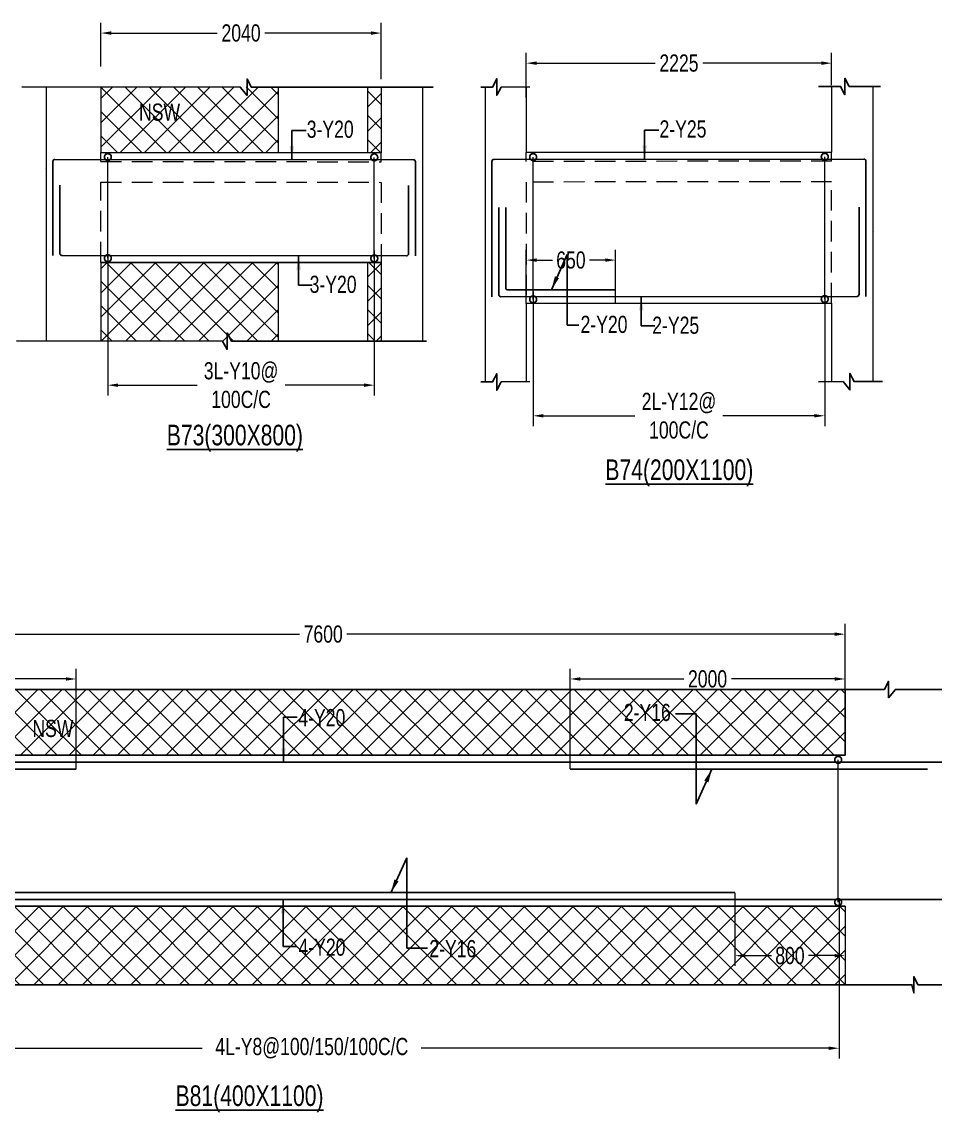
# Model space of a CAD drawing. Header units: millimetres. Extents: x -9667 to 132562, y -132456 to -91255.
# Drawn here: x 45998 to 52650, y -108425 to -100483 of the extents above; entities that cross this region are included whole.
import ezdxf

# ---------------------------------------------------------------- set-up
doc = ezdxf.new("R2010")
doc.units = ezdxf.units.MM
doc.header["$LTSCALE"] = 100
doc.header["$MEASUREMENT"] = 0
doc.linetypes.add('CONTINU', pattern=[0])
doc.linetypes.add('HIDDEN', pattern=[0.375, 0.25, -0.125])
doc.layers.get('Defpoints').update_dxf_attribs({"color": 1, "lineweight": 0})
for name, color, linetype in [('-S-BMNO', 1, 'Continuous'), ('-S-MISC', 8, 'Continuous'), ('-STR-BEAM', 7, 'CONTINU'), ('-STR-REINF', 3, 'Continuous')]:
    doc.layers.add(name, color=color, linetype=linetype)
for name, color, linetype, lineweight in [('-S-STIRRUPS DIM', 6, 'Continuous', 9), ('-S-STIRUP', 11, 'Continuous', 9), ('-S-TEXT', 6, 'Continuous', 0), ('-STR-COLUMN', 5, 'HIDDEN', 13), ('S-COL HATCH', 9, 'Continuous', 0), ('SLAB LINE', 254, 'HIDDEN', 20)]:
    doc.layers.add(name, color=color, linetype=linetype, lineweight=lineweight)
doc.styles.add('BEAM-LS', font='romans.shx', dxfattribs={"width": 0.8})
doc.styles.add('SOBHA', font='swisscl.ttf', dxfattribs={"width": 0.9})
doc.styles.add('sobha.sed', font='swisscl.ttf')
doc.dimstyles.new('S-50', dxfattribs={"dimscale": 50, "dimtxt": 2.5, "dimasz": 2, "dimexe": 0.5, "dimexo": 0.25, "dimgap": 0.25, "dimtad": 0, "dimdec": 0, "dimrnd": 0.0005, "dimzin": 0, "dimdsep": 46, "dimtxsty": 'sobha.sed', "dimblk": 'OBLIQUE', "dimcen": 0.09, "dimclrd": 8, "dimclre": 8, "dimclrt": 6, "dimadec": 0, "dimazin": 0, "dimtfac": 1, "dimtdec": 0, "dimtofl": 0, "dimtmove": 2, "dimatfit": 3, "dimfxl": 0.18, "dimtolj": 1, "dimtzin": 0, "dimlwd": -1, "dimlwe": -1, "dimarcsym": 0})
doc.dimstyles.new('S-DIM50', dxfattribs={"dimscale": 50, "dimtxt": 2.5, "dimasz": 1.5, "dimexe": 1.5, "dimexo": 1, "dimgap": 0.5, "dimtad": 0, "dimdec": 0, "dimzin": 0, "dimdsep": 46, "dimtxsty": 'SOBHA', "dimcen": 0.09, "dimclrd": 256, "dimclre": 256, "dimclrt": 6, "dimadec": 5, "dimazin": 0, "dimtfac": 1, "dimtdec": 0, "dimtofl": 0, "dimtmove": 0, "dimatfit": 3, "dimfxl": 0.18, "dimtolj": 1, "dimtzin": 0, "dimlwd": -1, "dimlwe": -1, "dimarcsym": 0})
doc.dimstyles.new('STIRUP', dxfattribs={"dimscale": 50, "dimtxt": 2.5, "dimasz": 2.2, "dimexe": 0, "dimexo": 0, "dimgap": 0.5, "dimtad": 0, "dimdec": 0, "dimzin": 0, "dimdsep": 46, "dimtxsty": 'BEAM-LS', "dimblk": 'DOTSMALL', "dimcen": 0.09, "dimclrd": 256, "dimclre": 256, "dimclrt": 256, "dimadec": 5, "dimazin": 0, "dimtfac": 1, "dimtdec": 0, "dimtofl": 0, "dimtmove": 0, "dimatfit": 3, "dimldrblk": 'DOTSMALL', "dimfxl": 0, "dimfxlon": 1, "dimtolj": 1, "dimtzin": 0, "dimlwd": -1, "dimlwe": -1, "dimarcsym": 0})
pattern_1 = [(45, (310934.19, 17521.83), (-88.38835, 88.38835), []), (135, (310934.19, 17521.83), (-88.38835, -88.38835), [])]

# ---------------------------------------------------------------- blocks, each defined once
blk = doc.blocks.new('_Oblique')
at = {"color": 0, "linetype": 'ByBlock', "lineweight": -2}
blk.add_line((-0.5, -0.5), (0.5, 0.5), dxfattribs=at)
blk = doc.blocks.new('*D179')
at = {"layer": '-S-STIRRUPS DIM', "color": 251, "transparency": 16777216}
for p, q in [((49721.8, -102448.3), (49721.8, -103427.9)), ((51845.5, -102491.5), (51845.5, -103427.9)), ((49796.8, -103352.9), (50463, -103352.9)), ((51770.5, -103352.9), (51104.3, -103352.9))]:
    blk.add_line(p, q, dxfattribs=at)
for points in [[(49796.8, -103340.4), (49796.8, -103365.4), (49721.8, -103352.9)], [(51770.5, -103340.4), (51770.5, -103365.4), (51845.5, -103352.9)]]:
    blk.add_solid(points, dxfattribs=at)
at = {"layer": 'Defpoints', "color": 0, "transparency": 16777216}
for p in [(49721.8, -102448.3, 178586.6), (51845.5, -102491.5, 0), (51845.5, -103352.9)]:
    blk.add_point(p, dxfattribs=at)
at = {"layer": '-S-STIRRUPS DIM', "color": 6, "transparency": 16777216, "insert": (50783.7, -103352.9), "char_height": 125, "attachment_point": 5, "style": 'sobha.sed'}
blk.add_mtext('\\A1;2L-Y12@\\P100C/C', dxfattribs=at)
blk = doc.blocks.new('_DotSmall')
at = {"color": 0, "linetype": 'ByBlock', "const_width": 0.5}
blk.add_lwpolyline([(-0.0625, 0, 1), (0.0625, 0, 1)], format="xyb", close=True, dxfattribs=at)
blk = doc.blocks.new('*D180')
at = {"layer": '-S-STIRUP', "ltscale": 100, "transparency": 16777216}
blk.add_line((49721.8, -102505.2), (49721.8, -101468.5), dxfattribs=at)
at = {"layer": 'Defpoints', "color": 0, "linetype": 'CONTINU', "ltscale": 100, "transparency": 16777216}
for p in [(49721.8, -101468.5), (49721.8, -101468.5), (49721.8, -102505.2)]:
    blk.add_point(p, dxfattribs=at)
at = {"layer": '-S-STIRUP', "linetype": 'CONTINU', "ltscale": 100, "transparency": 16777216, "xscale": 100, "yscale": 100, "zscale": 100}
for p, rotation in [((49721.8, -101468.5), 90), ((49721.8, -102505.2), 270)]:
    blk.add_blockref('_DotSmall', p, dxfattribs=dict(at, rotation=rotation))
blk = doc.blocks.new('*D181')
at = {"layer": '-S-STIRUP', "ltscale": 100, "transparency": 16777216}
blk.add_line((51845.5, -102503.2), (51845.5, -101466.5), dxfattribs=at)
at = {"layer": 'Defpoints', "color": 0, "linetype": 'CONTINU', "ltscale": 100, "transparency": 16777216}
for p in [(51845.5, -101466.5), (51845.5, -101466.5), (51845.5, -102503.2)]:
    blk.add_point(p, dxfattribs=at)
at = {"layer": '-S-STIRUP', "linetype": 'CONTINU', "ltscale": 100, "transparency": 16777216, "xscale": 100, "yscale": 100, "zscale": 100}
for p, rotation in [((51845.5, -101466.5), 90), ((51845.5, -102503.2), 270)]:
    blk.add_blockref('_DotSmall', p, dxfattribs=dict(at, rotation=rotation))
blk = doc.blocks.new('*D182')
at = {"layer": '-S-STIRRUPS DIM', "color": 251, "transparency": 16777216}
for p, q in [((49672, -101035.5), (49672, -100709.6)), ((51895.5, -100943.9), (51895.5, -100709.6)), ((49747, -100784.6), (50610.6, -100784.6)), ((51820.5, -100784.6), (50956.9, -100784.6))]:
    blk.add_line(p, q, dxfattribs=at)
for points in [[(49747, -100772.1), (49747, -100797.1), (49672, -100784.6)], [(51820.5, -100772.1), (51820.5, -100797.1), (51895.5, -100784.6)]]:
    blk.add_solid(points, dxfattribs=at)
at = {"layer": 'Defpoints', "color": 0, "transparency": 16777216}
for p in [(51895.5, -100784.6), (51895.5, -100943.9, 0), (49672, -101035.5, 0)]:
    blk.add_point(p, dxfattribs=at)
at = {"layer": '-S-STIRRUPS DIM', "color": 6, "transparency": 16777216, "insert": (50783.7, -100784.6), "char_height": 125, "attachment_point": 5, "style": 'sobha.sed'}
blk.add_mtext('\\A1;2225', dxfattribs=at)
blk = doc.blocks.new('*D187')
at = {"layer": '-S-STIRRUPS DIM', "color": 251, "transparency": 16777216}
for p, q in [((44393, -105579.4), (44393, -104868.4)), ((51993, -105586), (51993, -104868.4)), ((44468, -104943.4), (48020, -104943.4)), ((51918, -104943.4), (48366, -104943.4))]:
    blk.add_line(p, q, dxfattribs=at)
for points in [[(44468, -104930.9), (44468, -104955.9), (44393, -104943.4)], [(51918, -104930.9), (51918, -104955.9), (51993, -104943.4)]]:
    blk.add_solid(points, dxfattribs=at)
at = {"layer": 'Defpoints', "color": 0, "transparency": 16777216}
for p in [(51993, -104943.4), (44393, -105579.4), (51993, -105586)]:
    blk.add_point(p, dxfattribs=at)
at = {"layer": '-S-STIRRUPS DIM', "color": 6, "transparency": 16777216, "insert": (48193, -104943.4), "char_height": 125, "attachment_point": 5, "style": 'sobha.sed'}
blk.add_mtext('\\A1;7600', dxfattribs=at)
blk = doc.blocks.new('*D188')
at = {"layer": '-S-STIRRUPS DIM', "color": 251, "transparency": 16777216}
for p, q in [((44443, -106883.5), (44443, -108034.1)), ((51949.5, -106875.5), (51949.5, -108034.1)), ((44518, -107959.1), (47312.4, -107959.1)), ((51874.5, -107959.1), (48907.6, -107959.1))]:
    blk.add_line(p, q, dxfattribs=at)
for points in [[(44518, -107946.6), (44518, -107971.6), (44443, -107959.1)], [(51874.5, -107946.6), (51874.5, -107971.6), (51949.5, -107959.1)]]:
    blk.add_solid(points, dxfattribs=at)
at = {"layer": 'Defpoints', "color": 0, "transparency": 16777216}
for p in [(44443, -106883.5, 0), (51949.5, -106875.5, 0), (44443, -107959.1)]:
    blk.add_point(p, dxfattribs=at)
at = {"layer": '-S-STIRRUPS DIM', "color": 6, "transparency": 16777216, "insert": (48110, -107959.1), "char_height": 125, "attachment_point": 5, "style": 'sobha.sed'}
blk.add_mtext('\\A1;4L-Y8@100/150/100C/C', dxfattribs=at)
blk = doc.blocks.new('*D189')
at = {"layer": '-S-STIRUP', "ltscale": 100, "transparency": 16777216}
blk.add_line((51943.2, -106895.2), (51943.2, -105858.5), dxfattribs=at)
at = {"layer": 'Defpoints', "color": 0, "linetype": 'CONTINU', "ltscale": 100, "transparency": 16777216}
for p in [(51943.2, -105858.5), (51943.2, -105858.5), (51943.2, -106895.2)]:
    blk.add_point(p, dxfattribs=at)
at = {"layer": '-S-STIRUP', "linetype": 'CONTINU', "ltscale": 100, "transparency": 16777216, "xscale": 100, "yscale": 100, "zscale": 100}
for p, rotation in [((51943.2, -105858.5), 90), ((51943.2, -106895.2), 270)]:
    blk.add_blockref('_DotSmall', p, dxfattribs=dict(at, rotation=rotation))
blk = doc.blocks.new('*D224')
at = {"layer": '-S-STIRRUPS DIM', "color": 251, "transparency": 16777216}
for p, q in [((46625, -102193.5), (46625, -103205)), ((48565.1, -102150.4), (48565.1, -103205)), ((46700, -103130), (47274.3, -103130)), ((48490.1, -103130), (47915.8, -103130))]:
    blk.add_line(p, q, dxfattribs=at)
for points in [[(46700, -103117.5), (46700, -103142.5), (46625, -103130)], [(48490.1, -103117.5), (48490.1, -103142.5), (48565.1, -103130)]]:
    blk.add_solid(points, dxfattribs=at)
at = {"layer": 'Defpoints', "color": 0, "transparency": 16777216}
for p in [(46625, -102193.5, 0), (48565.1, -102150.4, 178586.6), (46625, -103130)]:
    blk.add_point(p, dxfattribs=at)
at = {"layer": '-S-STIRRUPS DIM', "color": 6, "transparency": 16777216, "insert": (47595.1, -103130), "char_height": 125, "attachment_point": 5, "style": 'sobha.sed'}
blk.add_mtext('\\A1;3L-Y10@\\P100C/C', dxfattribs=at)
blk = doc.blocks.new('*D225')
at = {"layer": '-S-STIRUP', "ltscale": 100, "transparency": 16777216}
blk.add_line((48565.1, -102207.3), (48565.1, -101470.6), dxfattribs=at)
at = {"layer": 'Defpoints', "color": 0, "linetype": 'CONTINU', "ltscale": 100, "transparency": 16777216}
for p in [(48565.1, -101470.6), (48565.1, -101470.6), (48565.1, -102207.3)]:
    blk.add_point(p, dxfattribs=at)
at = {"layer": '-S-STIRUP', "linetype": 'CONTINU', "ltscale": 100, "transparency": 16777216, "xscale": 100, "yscale": 100, "zscale": 100}
for p, rotation in [((48565.1, -101470.6), 90), ((48565.1, -102207.3), 270)]:
    blk.add_blockref('_DotSmall', p, dxfattribs=dict(at, rotation=rotation))
blk = doc.blocks.new('*D226')
at = {"layer": '-S-STIRUP', "ltscale": 100, "transparency": 16777216}
blk.add_line((46625, -102205.2), (46625, -101468.5), dxfattribs=at)
at = {"layer": 'Defpoints', "color": 0, "linetype": 'CONTINU', "ltscale": 100, "transparency": 16777216}
for p in [(46625, -101468.5), (46625, -101468.5), (46625, -102205.2)]:
    blk.add_point(p, dxfattribs=at)
at = {"layer": '-S-STIRUP', "linetype": 'CONTINU', "ltscale": 100, "transparency": 16777216, "xscale": 100, "yscale": 100, "zscale": 100}
for p, rotation in [((46625, -101468.5), 90), ((46625, -102205.2), 270)]:
    blk.add_blockref('_DotSmall', p, dxfattribs=dict(at, rotation=rotation))
blk = doc.blocks.new('*D227')
at = {"layer": '-S-STIRRUPS DIM', "color": 251, "transparency": 16777216}
for p, q in [((46575, -100809), (46575, -100490.4)), ((48615, -100900.6), (48615, -100490.4)), ((46650, -100565.4), (47421.7, -100565.4)), ((48540, -100565.4), (47768.3, -100565.4))]:
    blk.add_line(p, q, dxfattribs=at)
for points in [[(46650, -100552.9), (46650, -100577.9), (46575, -100565.4)], [(48540, -100552.9), (48540, -100577.9), (48615, -100565.4)]]:
    blk.add_solid(points, dxfattribs=at)
at = {"layer": 'Defpoints', "color": 0, "transparency": 16777216}
for p in [(46575, -100565.4), (46575, -100809, 0), (48615, -100900.6, 0)]:
    blk.add_point(p, dxfattribs=at)
at = {"layer": '-S-STIRRUPS DIM', "color": 6, "transparency": 16777216, "insert": (47595, -100565.4), "char_height": 125, "attachment_point": 5, "style": 'sobha.sed'}
blk.add_mtext('\\A1;2040', dxfattribs=at)
blk = doc.blocks.new('*D611')
at = {"layer": '-S-STIRRUPS DIM', "color": 251, "transparency": 16777216}
for p, q in [((49672, -102535.5), (49672, -102144)), ((50322, -102535.5), (50322, -102144)), ((49747, -102219), (49862.6, -102219)), ((50247, -102219), (50131.4, -102219))]:
    blk.add_line(p, q, dxfattribs=at)
for points in [[(49747, -102206.5), (49747, -102231.5), (49672, -102219)], [(50247, -102206.5), (50247, -102231.5), (50322, -102219)]]:
    blk.add_solid(points, dxfattribs=at)
at = {"layer": 'Defpoints', "color": 0, "transparency": 16777216}
for p in [(50322, -102219), (49672, -102535.5, 0), (50322, -102535.5, 0)]:
    blk.add_point(p, dxfattribs=at)
at = {"layer": '-S-STIRRUPS DIM', "color": 6, "transparency": 16777216, "insert": (49997, -102219), "char_height": 125, "attachment_point": 5, "style": 'sobha.sed'}
blk.add_mtext('\\A1;650', dxfattribs=at)
blk = doc.blocks.new('*D612')
at = {"layer": '-S-STIRRUPS DIM', "color": 251, "transparency": 16777216}
for p, q in [((44393, -105827.6), (44393, -105194.8)), ((46395, -105925.4), (46395, -105194.8)), ((44468, -105269.8), (45220.7, -105269.8)), ((46320, -105269.8), (45567.3, -105269.8))]:
    blk.add_line(p, q, dxfattribs=at)
for points in [[(44468, -105257.3), (44468, -105282.3), (44393, -105269.8)], [(46320, -105257.3), (46320, -105282.3), (46395, -105269.8)]]:
    blk.add_solid(points, dxfattribs=at)
at = {"layer": 'Defpoints', "color": 0, "transparency": 16777216}
for p in [(44393, -105269.8), (44393, -105827.6, 0), (46395, -105925.4, 0)]:
    blk.add_point(p, dxfattribs=at)
at = {"layer": '-S-STIRRUPS DIM', "color": 6, "transparency": 16777216, "insert": (45394, -105269.8), "char_height": 125, "attachment_point": 5, "style": 'sobha.sed'}
blk.add_mtext('\\A1;2000', dxfattribs=at)
blk = doc.blocks.new('*D613')
at = {"layer": '-S-STIRRUPS DIM', "color": 251, "transparency": 16777216}
for p, q in [((49991, -105925.4), (49991, -105194.8)), ((51993, -105827.6), (51993, -105194.8)), ((50066, -105269.8), (50818.7, -105269.8)), ((51918, -105269.8), (51165.3, -105269.8))]:
    blk.add_line(p, q, dxfattribs=at)
for points in [[(50066, -105257.3), (50066, -105282.3), (49991, -105269.8)], [(51918, -105257.3), (51918, -105282.3), (51993, -105269.8)]]:
    blk.add_solid(points, dxfattribs=at)
at = {"layer": 'Defpoints', "color": 0, "transparency": 16777216}
for p in [(51993, -105269.8), (51993, -105827.6, 0), (49991, -105925.4, 0)]:
    blk.add_point(p, dxfattribs=at)
at = {"layer": '-S-STIRRUPS DIM', "color": 6, "transparency": 16777216, "insert": (50992, -105269.8), "char_height": 125, "attachment_point": 5, "style": 'sobha.sed'}
blk.add_mtext('\\A1;2000', dxfattribs=at)
blk = doc.blocks.new('*D617')
at = {"layer": '-S-STIRRUPS DIM', "color": 251, "transparency": 16777216}
for p, q in [((51191, -106828.4), (51191, -107360)), ((51993, -106926.2), (51993, -107360)), ((51266, -107285), (51457.6, -107285)), ((51918, -107285), (51726.4, -107285))]:
    blk.add_line(p, q, dxfattribs=at)
for points in [[(51266, -107272.5), (51266, -107297.5), (51191, -107285)], [(51918, -107272.5), (51918, -107297.5), (51993, -107285)]]:
    blk.add_solid(points, dxfattribs=at)
at = {"layer": 'Defpoints', "color": 0, "transparency": 16777216}
for p in [(51191, -106828.4, 0), (51993, -106926.2, 0), (51993, -107285)]:
    blk.add_point(p, dxfattribs=at)
at = {"layer": '-S-STIRRUPS DIM', "color": 6, "transparency": 16777216, "insert": (51592, -107285), "char_height": 125, "attachment_point": 5, "style": 'sobha.sed'}
blk.add_mtext('\\A1;800', dxfattribs=at)

msp = doc.modelspace()

# ---------------------------------------------------------------- hatches: boundary and pattern name
at = {"layer": 'S-COL HATCH'}
h = msp.add_hatch(dxfattribs=at)
h.set_pattern_fill('ANSI37', color=252, scale=1000)
h.set_pattern_definition([(45, (303384.76, 16820.13), (-88.38835, 88.38835), []), (135, (303384.76, 16820.13), (-88.38835, -88.38835), [])])
h.paths.add_polyline_path([(47865, -101436.8), (46575, -101436.8), (46575, -100956.4), (47865, -100956.4)])
h.paths.add_polyline_path([(46573.7, -102235.5), (47865, -102235.5), (47865, -102808.5), (46573.7, -102808.5)])
h = msp.add_hatch(dxfattribs=at)
h.set_pattern_fill('ANSI37', color=252, scale=1000)
h.set_pattern_definition([(45, (229859.14, 12178.98), (-88.38835, 88.38835), []), (135, (229859.14, 12178.98), (-88.38835, -88.38835), [])])
h.paths.add_polyline_path([(48614.7, -101437.6), (48514.6, -101437.6), (48515, -100958.5), (48615.2, -100958.5)])
h.paths.add_polyline_path([(48615, -102808.5), (48515, -102806.4), (48515, -102235.5), (48615, -102237.6)])
h = msp.add_hatch(dxfattribs=at)
h.set_pattern_fill('ANSI37', color=252, scale=1000)
h.set_pattern_definition(pattern_1)
h.paths.add_polyline_path([(51993, -105825.5), (44393, -105825.5), (44393, -105346.4), (51993, -105346.4)])
h = msp.add_hatch(dxfattribs=at)
h.set_pattern_fill('ANSI37', color=252, scale=1000)
h.set_pattern_definition(pattern_1)
h.paths.add_polyline_path([(44393, -107496.4), (51993, -107496.4), (51993, -106925.5), (44393, -106925.5)])

# ---------------------------------------------------------------- linework, layer by layer
at = {"layer": '-S-MISC', "linetype": 'ByBlock', "ltscale": 1000, "elevation": 0}
for points in [[(48992.8, -100958.5), (47669.3, -100958.5), (47638.4, -100898.9), (47638.4, -101019), (47588.6, -100958.5), (45998.8, -100956.4)], [(49340.8, -100958.3), (49426.5, -100958.3), (49457.4, -100898.6), (49457.4, -101018.8), (49490.2, -100958.3), (49698.9, -100956.2)], [(52251.3, -100954.1), (52023.4, -100954.1), (51992.6, -100894.4), (51992.6, -101014.6), (51960.7, -100954.4), (51799.7, -100954.4)], [(48946.1, -102808.5), (47524.5, -102808.5), (47493.6, -102748.9), (47493.6, -102869), (47460.7, -102808.5), (45960.8, -102806.4)], [(49340.8, -103106.4), (49426.5, -103106.4), (49457.4, -103046.8), (49457.4, -103166.9), (49490.2, -103106.4), (49698.9, -103104.3)], [(52266.3, -103104.1), (52059.5, -103104.1), (52028.6, -103044.4), (52028.6, -103164.6), (51978.8, -103104.1), (51799.7, -103104.4)], [(51993.6, -105346.4), (43985.4, -105346.4), (43956.9, -105286.8), (43956.9, -105406.9), (43941.7, -105346.4), (43317.1, -105346.4)], [(51707.7, -105346.4), (52279.5, -105346.4), (52310.4, -105286.8), (52310.4, -105406.9), (52360.2, -105346.4), (53107.2, -105346.4)], [(51993, -107496.4), (43897.5, -107496.4), (43869, -107436.8), (43869, -107556.9), (43853.9, -107496.4), (43324.9, -107496.4)], [(53071.6, -107496.4), (52523.8, -107496.4), (52495.3, -107436.8), (52495.3, -107556.9), (52480.2, -107496.4), (51897.2, -107496.4)]]:
    msp.add_lwpolyline(points, dxfattribs=at)
at = {"layer": '-STR-BEAM'}
for p, q in [((46575, -101435.5, 0), (48615, -101437.6, 0)), ((51895.5, -101433.5, 0), (49672, -101435.5, 0)), ((46575, -102235.5, 0), (48615, -102237.6, 0)), ((51895.5, -102533.5, 0), (49672, -102535.5, 0)), ((44393, -105825.5, 0), (51993, -105825.5, 0)), ((44393, -106925.5, 0), (51993, -106925.5, 0))]:
    msp.add_line(p, q, dxfattribs=at)
at = {"layer": '-STR-COLUMN', "linetype": 'Continuous', "ltscale": 10}
for p, q in [((46175, -100956.2, 0), (46175, -102806.2, 0)), ((46575, -100956.4, 0), (46575, -101435.5, 0)), ((47865, -100956.4, 0), (47865, -101436.8, 0)), ((48515, -100958.5, 0), (48515, -101437.6, 0)), ((48615, -100958.5, 0), (48615, -101437.6, 0)), ((48915, -100958.5, 0), (48915, -102808.5, 0)), ((49372, -100956.4, 0), (49372, -103106.4, 0)), ((49672, -100956.4, 0), (49672, -101435.5, 0)), ((51895.5, -100954.4, 0), (51895.5, -101433.5, 0)), ((52195.5, -100954.1, 0), (52195.5, -103104.1, 0)), ((46575, -102235.5, 0), (46575, -102806.4, 0)), ((47865, -102235.5, 0), (47865, -102808.5, 0)), ((48515, -102237.6, 0), (48515, -102808.5, 0)), ((48615, -102237.6, 0), (48615, -102808.5, 0)), ((49672, -102535.5, 0), (49672, -103106.4, 0)), ((51895.5, -102533.5, 0), (51895.5, -103104.4, 0)), ((51993, -105346.4, 0), (51993, -105825.5, 0)), ((51993, -106925.5, 0), (51993, -107496.4, 0))]:
    msp.add_line(p, q, dxfattribs=at)
at = {"layer": '-STR-REINF', "ltscale": 10}
for p, q in [((46240, -101485.3, 0), (48850, -101487.6, 0)), ((52130.5, -101483.2, 0), (49437, -101485.5, 0)), ((46167.8, -101554.3, 0), (46168.3, -101554.3, 0)), ((46225, -101500.3, 0), (46225, -102185.9, 0)), ((48865, -101502.6, 0), (48865, -102188.3, 0)), ((49422, -101500.5, 0), (49422, -102486.2, 0)), ((52145.5, -101498.2, 0), (52145.5, -102483.9, 0)), ((46275, -101674.3, 0), (46275, -102170.3, 0)), ((48815, -101676.6, 0), (48815, -102172.6, 0)), ((49472, -101835.5, 0), (49472, -102470.5, 0)), ((49522, -101835.5, 0), (49522, -102420.5, 0)), ((52095.5, -101833.2, 0), (52095.5, -102468.2, 0)), ((52202.7, -102013.2, 0), (52202.2, -102013.2, 0)), ((48800, -102187.6, 0), (46290, -102185.3, 0)), ((49537, -102435.5, 0), (50322, -102434.8, 0)), ((49487, -102485.5, 0), (52080.5, -102483.2, 0)), ((43593, -105875.5, 0), (52793, -105875.5, 0)), ((43793, -105925.5, 0), (46395, -105925.5, 0)), ((49991, -105925.5, 0), (52593, -105925.5, 0)), ((52793, -106875.5, 0), (43593, -106875.5, 0)), ((51191, -106825.5, 0), (45195, -106825.5, 0))]:
    msp.add_line(p, q, dxfattribs=at)
for centre, start, end in [((46240, -101500.3, 0), 90, 180), ((48850, -101502.6, 0), 0, 90), ((49437, -101500.5, 0), 90, 180), ((52130.5, -101498.2, 0), 0, 90), ((46290, -102170.3, 0), 180, 270), ((48800, -102172.6, 0), 270, 0), ((49537, -102420.5, 0), 180, 270.05128), ((49487, -102470.5, 0), 180, 270), ((52080.5, -102468.2, 0), 270, 0)]:
    msp.add_arc(centre, 15, start, end, dxfattribs=at)
at = {"layer": 'SLAB LINE', "color": 8, "linetype": 'HIDDEN', "ltscale": 6}
for p, q in [((46574.9, -101500.5, 0), (46575, -101435.5, 0)), ((48614.9, -101502.6, 0), (48615, -101437.6, 0)), ((49672.1, -101500.5, 0), (49672, -101435.5, 0)), ((51895.6, -101498.5, 0), (51895.5, -101433.5, 0)), ((46574.9, -101500.5, 0), (48614.9, -101502.6, 0)), ((51895.6, -101498.5, 0), (49672.1, -101500.5, 0)), ((46574.8, -101650.5, 0), (48614.7, -101652.6, 0)), ((46575, -102235.5, 0), (46574.8, -101650.5, 0)), ((48614.7, -101652.6, 0), (48614.1, -102237.6, 0)), ((49672.2, -101650.5, 0), (49672, -102535.5, 0)), ((51895.7, -101648.5, 0), (49672.2, -101650.5, 0)), ((51895.5, -102533.5, 0), (51895.7, -101648.5, 0))]:
    msp.add_line(p, q, dxfattribs=at)

# ---------------------------------------------------------------- texts
at = {"layer": '-S-BMNO', "color": 4, "linetype": 'Continuous', "style": 'sobha.sed'}
for s, p in [('%%UB73(300X800)', (47054.1, -103568.2, 0)), ('%%UB74(200X1100)', (50248, -103820.8)), ('%%UB81(400X1100)', (47118.3, -108379.9, 0))]:
    msp.add_text(s, height=150, dxfattribs=at).set_placement(p)
at = {"layer": '-S-TEXT', "color": 6, "style": 'sobha.sed'}
for p in [(46852.1, -101204, 0), (46075.4, -105692.5, 0)]:
    msp.add_text('NSW', height=125, dxfattribs=at).set_placement(p)
at = {"layer": '-S-TEXT', "color": 6, "char_height": 125, "style": 'sobha.sed'}
for s, insert, attachment_point in [('\\A1;3-Y20', (48073.2, -101203.3), 1), ('\\A1;2-Y25', (50642.1, -101201.2), 1), ('\\A1;3-Y20', (48094.3, -102332.9), 1), ('\\A1;2-Y20', (50409, -102751.3, 0), 9), ('\\A1;2-Y25', (50589.3, -102630.8), 1), ('\\A1;2-Y16', (50382.4, -105451.1, 0), 1), ('\\A1;4-Y20', (48354.2, -105489, 0), 3), ('\\A1;4-Y20', (48355.1, -107160.5, 0), 3), ('\\A1;2-Y16', (49307.9, -107171.4, 0), 3)]:
    msp.add_mtext(s, dxfattribs=dict(at, insert=insert, attachment_point=attachment_point))

# ---------------------------------------------------------------- dimensions: what is measured, and where the dimension line sits
at = {"layer": '-S-STIRRUPS DIM'}
for base, p1, p2, angle, picture, middle in [((46575, -100565.4), (48615, -100900.6, 0), (46575, -100809, 0), 180, '*D227', (47595, -100565.4)), ((44393, -105269.8, 0), (46395, -105925.4, 0), (44393, -105827.6, 0), 180, '*D612', (45394, -105269.8, 0)), ((51993, -105269.8, 0), (49991, -105925.4, 0), (51993, -105827.6, 0), 0, '*D613', (50992, -105269.8, 0)), ((51993, -107285, 0), (51191, -106828.4, 0), (51993, -106926.2, 0), 0, '*D617', (51592, -107285, 0))]:
    dim = msp.add_linear_dim(base=base, p1=p1, p2=p2, angle=angle, dimstyle='S-DIM50', override={"dimscale": 1, "dimtxt": 125, "dimasz": 75, "dimexe": 75, "dimexo": 0, "dimgap": 25, "dimrnd": 5, "dimtxsty": 'sobha.sed', "dimsah": 1, "dimcen": 4.5, "dimclrd": 251, "dimclre": 251, "dimfxl": 75}, dxfattribs=at)
    dim.commit()
    dim.dimension.update_dxf_attribs({"geometry": picture, "text_midpoint": middle})
for base, p1, p2, picture, middle in [((51895.4972, -100784.6462), (49671.9945, -101035.4876, 0), (51895.4972, -100943.9221, 0), '*D182', (50783.7458, -100784.6462)), ((51993, -104943.4, 0), (44393, -105579.4, 0), (51993, -105586, 0), '*D187', (48193, -104943.4, 0))]:
    dim = msp.add_linear_dim(base=base, p1=p1, p2=p2, dimstyle='S-DIM50', override={"dimscale": 1, "dimtxt": 125, "dimasz": 75, "dimexe": 75, "dimexo": 0, "dimgap": 25, "dimrnd": 5, "dimtxsty": 'sobha.sed', "dimsah": 1, "dimcen": 4.5, "dimclrd": 251, "dimclre": 251, "dimfxl": 75}, dxfattribs=at)
    dim.commit()
    dim.dimension.update_dxf_attribs({"geometry": picture, "text_midpoint": middle})
dim = msp.add_linear_dim(base=(46625, -103130), p1=(48565.1, -102150.4, 178586.6), p2=(46625, -102193.5, 0), angle=180, text='3L-Y10@\\P100C/C', dimstyle='S-DIM50', override={"dimscale": 1, "dimtxt": 125, "dimasz": 75, "dimexe": 75, "dimexo": 0, "dimgap": 25, "dimtxsty": 'sobha.sed', "dimsah": 1, "dimcen": 4.5, "dimclrd": 251, "dimclre": 251, "dimfxl": 75}, dxfattribs=at)
dim.commit()
dim.dimension.update_dxf_attribs({"geometry": '*D224', "text_midpoint": (47595.1, -103130)})
dim = msp.add_aligned_dim(p1=(49672, -102535.5, 0), p2=(50322, -102535.5, 0), distance=316.5, dimstyle='S-DIM50', override={"dimscale": 1, "dimtxt": 125, "dimasz": 75, "dimexe": 75, "dimexo": 0, "dimgap": 25, "dimrnd": 5, "dimtxsty": 'sobha.sed', "dimsah": 1, "dimcen": 4.5, "dimclrd": 251, "dimclre": 251, "dimfxl": 75}, dxfattribs=at)
dim.commit()
dim.dimension.update_dxf_attribs({"geometry": '*D611', "text_midpoint": (49997, -102219)})
dim = msp.add_linear_dim(base=(51845.5, -103352.9), p1=(49721.8, -102448.3, 178586.6), p2=(51845.5, -102491.5, 0), text='2L-Y12@\\P100C/C', dimstyle='S-DIM50', override={"dimscale": 1, "dimtxt": 125, "dimasz": 75, "dimexe": 75, "dimexo": 0, "dimgap": 25, "dimtxsty": 'sobha.sed', "dimsah": 1, "dimcen": 4.5, "dimclrd": 251, "dimclre": 251, "dimfxl": 75}, dxfattribs=at)
dim.commit()
dim.dimension.update_dxf_attribs({"geometry": '*D179', "text_midpoint": (50783.7, -103352.9)})
dim = msp.add_linear_dim(base=(44443, -107959.1, 0), p1=(51949.5, -106875.5, 0), p2=(44443, -106883.5, 0), angle=180, text='4L-Y8@100/150/100C/C', dimstyle='S-DIM50', override={"dimscale": 1, "dimtxt": 125, "dimasz": 75, "dimexe": 75, "dimexo": 0, "dimgap": 25, "dimtxsty": 'sobha.sed', "dimsah": 1, "dimcen": 4.5, "dimclrd": 251, "dimclre": 251, "dimfxl": 75}, dxfattribs=at)
dim.commit()
dim.dimension.update_dxf_attribs({"geometry": '*D188', "text_midpoint": (48110, -107959.1, 0), "dimtype": 160})
at = {"layer": '-S-STIRUP', "linetype": 'CONTINU', "ltscale": 100}
for base, p1, p2, picture, middle in [((46625, -101468.5, 0), (46625, -102205.2, 0), (46625, -101468.5, 0), '*D226', (46625, -101675.9, 0)), ((48565.1, -101470.6, 178586.6), (48565.1, -102207.3, 178586.6), (48565.1, -101470.6, 178586.6), '*D225', (48565.1, -101678, 178586.6))]:
    dim = msp.add_linear_dim(base=base, p1=p1, p2=p2, angle=90, text=' ', dimstyle='STIRUP', override={"dimasz": 2}, dxfattribs=at)
    dim.commit()
    dim.dimension.update_dxf_attribs({"geometry": picture, "text_midpoint": middle, "dimtype": 160})
for base, p1, p2, picture, middle in [((49721.8, -101468.5, 178586.6), (49721.8, -102505.2, 178586.6), (49721.8, -101468.5, 178586.6), '*D180', (49721.8, -101986.9, 178586.6)), ((51845.5, -101466.5, 0), (51845.5, -102503.2, 0), (51845.5, -101466.5, 0), '*D181', (51845.5, -101984.8, 0)), ((51943.2, -105858.5, 178586.6), (51943.2, -106895.2, 178586.6), (51943.2, -105858.5, 178586.6), '*D189', (51943.2, -106376.9, 178586.6))]:
    dim = msp.add_linear_dim(base=base, p1=p1, p2=p2, angle=90, text=' ', dimstyle='STIRUP', override={"dimasz": 2}, dxfattribs=at)
    dim.commit()
    dim.dimension.update_dxf_attribs({"geometry": picture, "text_midpoint": middle})

# ---------------------------------------------------------------- leaders
at = {"layer": '-S-MISC', "annotation_type": 0, "has_hookline": 1, "hookline_direction": 1}
for points, text_width in [([(47964.7, -101487.6), (47964.7, -101274.8), (48068.2, -101274.8)], 353.8), ([(50533.7, -101485.5), (50533.7, -101272.8), (50637.1, -101272.8)], 353.2), ([(48014.3, -102187.6), (48014.3, -102400.4), (48113.3, -102400.4)], 353.8), ([(50509.2, -102485.5), (50509.2, -102698.3), (50608.3, -102698.3)], 353.2)]:
    msp.add_leader(points, dimstyle='S-50', dxfattribs=dict(at, text_width=text_width))
at = {"layer": '-S-MISC'}
for points in [[(49854.7, -102434.7, 0), (49970.2, -102177.7, 0), (49970.3, -102692.5, 0), (50053.7, -102692.5, 0)], [(48685.7, -106828.2, 0), (48801.2, -106571.3, 0), (48801.2, -107230.2, 0), (48952.6, -107230.2, 0)], [(47900.8, -106875.5, 0), (47900.8, -107219.3, 0), (47999.8, -107219.3, 0)]]:
    msp.add_leader(points, dimstyle='S-50', dxfattribs=at)
at = {"layer": '-S-MISC', "annotation_type": 0, "has_hookline": 1, "hookline_direction": 1, "horizontal_direction": (-1, 0, 0)}
msp.add_leader([(51024.3, -105925.5, 0), (50908.8, -106182.5, 0), (50908.8, -105523.6, 0), (50757.4, -105523.6, 0)], dimstyle='S-50', dxfattribs=at)
at = {"layer": '-S-MISC', "annotation_type": 0, "has_hookline": 1, "hookline_direction": 1}
msp.add_leader([(47904.2, -105875.5, 0), (47904.2, -105547.8, 0), (48003.2, -105547.8, 0)], dimstyle='S-50', dxfattribs=at)

doc.saveas('drawing.dxf')
